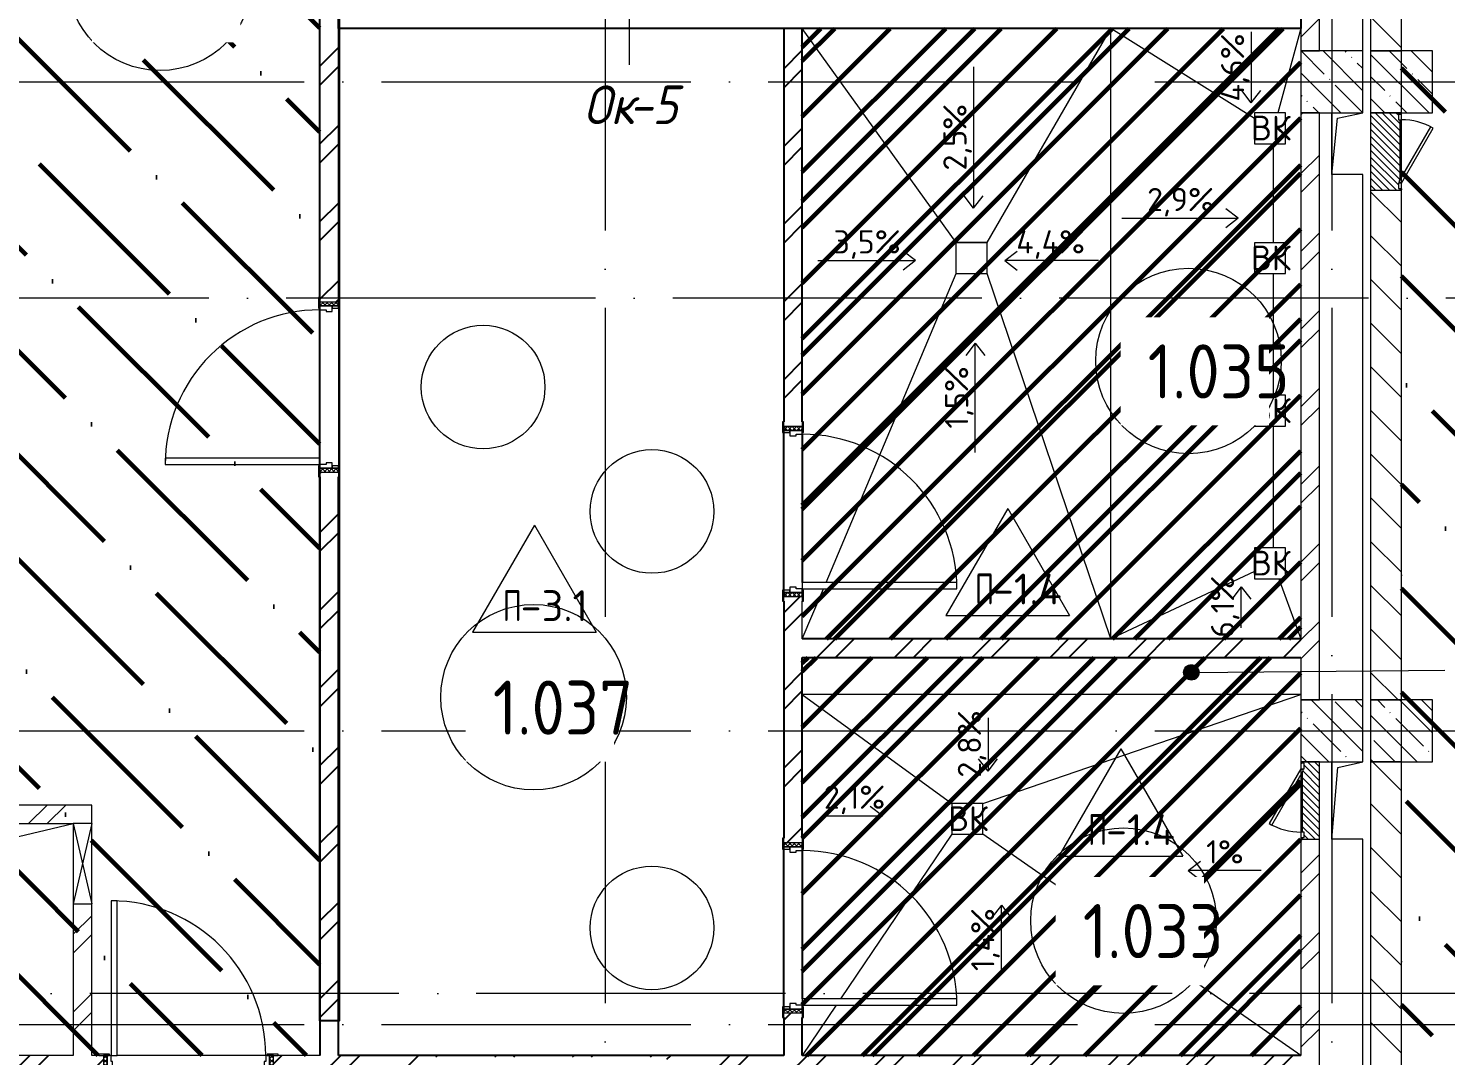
# Model space of a CAD drawing. Header units: millimetres. Extents: x -68946 to 288321, y -402657 to 324925.
# Drawn here: x 117458 to 126624, y 26223 to 32872 of the extents above; entities that cross this region are included whole.
import ezdxf

# ---------------------------------------------------------------- set-up
doc = ezdxf.new("R2010")
doc.units = ezdxf.units.MM
doc.linetypes.add('ADSK_Линия сетки', pattern=[2500, 2000, -250, 0, -250])
doc.linetypes.add('ADSK_Невидимые', pattern=[500, 300, -200])
for name, color, linetype, lineweight in [('3.4) ПТ-11       4 вып', 150, 'Continuous', 60), ('3.4) ПТ-2.15    4 вып', 200, 'Continuous', 60), ('4.4) Обесп. ЧНП-8 4 вып', 152, 'Continuous', 60), ('A-AREA-____-IDEN', 250, 'Continuous', 9), ('A-DETL-____-HDLN', 90, 'ADSK_Невидимые', 9), ('A-DETL-GENF-OTLN', 250, 'Continuous', 5), ('A-DOOR-____-IDEN', 31, 'Continuous', 9), ('A-DOOR-____-MCUT', 250, 'Continuous', 5), ('A-DOOR-____-OTLN', 250, 'Continuous', 5), ('A-DOOR-FRAM-MCUT', 31, 'Continuous', 5), ('A-DOOR-FRAM-OTLN', 31, 'Continuous', 5), ('A-FLOR-____-IDEN', 11, 'Continuous', 9), ('A-FLOR-____-OTLN', 192, 'Continuous', 9), ('A-GENM-____-MCUT', 250, 'Continuous', 25), ('A-GENM-____-OTLN', 250, 'Continuous', 9), ('A-GLAZ-____-IDEN', 152, 'Continuous', 9), ('A-GLAZ-____-OTLN', 250, 'Continuous', 5), ('A-WALL-____-MCUT', 250, 'Continuous', 13), ('A-WALL-____-PATT', 250, 'Continuous', 13), ('G-____-____-DIMS', 250, 'Continuous', 9), ('G-____-____-TEXT', 250, 'Continuous', 9), ('I-WALL-____-OTLN', 250, 'Continuous', 9), ('S-COLS-____-MCUT', 250, 'Continuous', 25), ('S-COLS-____-OTLN', 250, 'Continuous', 9), ('S-GRID-____-OTLN', 250, 'Continuous', 9)]:
    doc.layers.add(name, color=color, linetype=linetype, lineweight=lineweight)
doc.styles.add('ISOCPEUR_1', font='isocpeur.ttf', dxfattribs={"width": 0.9, "height": 250})
doc.styles.add('ISOCPEUR_2', font='isocpeur.ttf', dxfattribs={"height": 160})
doc.styles.add('ISOCPEUR_3', font='isocpeur.ttf', dxfattribs={"height": 250})
doc.styles.add('ISOCPEUR_4', font='isocpeur.ttf', dxfattribs={"height": 300})
doc.styles.add('ISOCPEUR_I', font='isocpeui.ttf', dxfattribs={"width": 0.9, "height": 12.5})
pattern_1 = [(45, (12287.9, -0.0006), (-251.4472, 251.4472), []), (45, (12287.9, 381), (-251.4472, 251.4472), [])]
pattern_2 = [(135, (1751.41, 124.685), (-14.14214, -14.14214), []), (225, (1751.41, 124.685), (14.14214, -14.14214), [])]
pattern_3 = [(45, (-371.384, 124.685), (-14.1421, 14.1421), []), (135, (-371.384, 124.685), (-14.1421, -14.1421), [])]
pattern_4 = [(135, (12287.91, -0.0006), (-142.5612, -142.5612), []), (135, (12430.48, -0.0006), (-142.5612, -142.5612), [252.016, -50.403, 3.353, -47.05])]
pattern_5 = [(45, (125, 0), (-22.6274, 22.6274), [])]

# ---------------------------------------------------------------- blocks, each defined once
blk = doc.blocks.new('Дверь_СКБ_1Ст_Внутренняя - Д-8п_1100x2100h_Кабинет директора_ Канцелярия_ Бухгалтерия_ Кабинеты заместителей директора_ Кабинет организатора внеклассной и внешкольной работы-41870816-АР1_Маркировочный план 1 этажа С2и3')
at = {"layer": 'A-DOOR-____-OTLN'}
h = blk.add_hatch(dxfattribs=at)
h.set_pattern_fill('FP_12', color=256, style=0, pattern_type=2)
h.set_pattern_definition(pattern_2)
h.paths.add_polyline_path([(537.5, 60), (537.5, -60), (562.5, -60), (562.5, 60)])
at = {"layer": 'A-DOOR-FRAM-OTLN'}
h = blk.add_hatch(dxfattribs=at)
h.set_pattern_fill('FP_13', color=256, style=0, pattern_type=2)
h.set_pattern_definition(pattern_3)
h.paths.add_polyline_path([(-537.5, -60), (-512.5, -60), (-512.5, 60), (-537.5, 60)])
at = {"layer": 'A-DOOR-____-MCUT'}
for p, q in [((-487.5, 1060), (-487.5, 60)), ((-447.5, 1060), (-487.5, 1060)), ((-447.5, 60), (-447.5, 1060)), ((-487.5, 60), (-447.5, 60))]:
    blk.add_line(p, q, dxfattribs=at)
at = {"layer": 'A-DOOR-____-OTLN'}
blk.add_arc((-487.5, 60), 1000, 360, 90, dxfattribs=at)
at = {"layer": 'A-DOOR-FRAM-MCUT'}
for p, q in [((-497.5, 68), (-567.5, 68)), ((-567.5, 68), (-567.5, 60)), ((-567.5, 60), (-497.5, 60)), ((-512.5, 60), (-537.5, 60)), ((-537.5, 60), (-537.5, -60)), ((-487.5, 60), (-512.5, 60)), ((-512.5, 60), (-512.5, -20)), ((-512.5, -60), (-512.5, 60)), ((-497.5, 60), (-512.5, 60)), ((-512.5, 60), (-512.5, 59)), ((-512.5, 59), (-497.5, 59)), ((-497.5, 60), (-497.5, 68)), ((-497.5, 59), (-497.5, 60)), ((-487.5, 20), (-487.5, 60)), ((-477.5, 20), (-487.5, 20)), ((-477.5, -20), (-477.5, 20)), ((512.5, 20), (502.5, 20)), ((502.5, 20), (502.5, -20)), ((512.5, 60), (512.5, 20)), ((537.5, 60), (512.5, 60)), ((592.5, 68), (522.5, 68)), ((522.5, 68), (522.5, 60)), ((537.5, 60), (522.5, 60)), ((522.5, 60), (522.5, 59)), ((522.5, 60), (592.5, 60)), ((522.5, 59), (537.5, 59)), ((537.5, -20), (537.5, 60)), ((562.5, 60), (537.5, 60)), ((537.5, 60), (537.5, -60)), ((537.5, 59), (537.5, 60)), ((562.5, -60), (562.5, 60)), ((592.5, 60), (592.5, 68)), ((-497.5, -60), (-567.5, -60)), ((-567.5, -60), (-567.5, -68)), ((-567.5, -68), (-497.5, -68)), ((-537.5, -60), (-512.5, -60)), ((-512.5, -20), (-477.5, -20)), ((-497.5, -20), (-512.5, -20)), ((-512.5, -20), (-512.5, -60)), ((-512.5, -60), (-497.5, -60)), ((-497.5, -60), (-497.5, -20)), ((-497.5, -68), (-497.5, -60)), ((502.5, -20), (537.5, -20)), ((537.5, -20), (522.5, -20)), ((522.5, -20), (522.5, -60)), ((522.5, -60), (537.5, -60)), ((592.5, -60), (522.5, -60)), ((522.5, -60), (522.5, -68)), ((522.5, -68), (592.5, -68)), ((537.5, -60), (537.5, -20)), ((537.5, -60), (562.5, -60)), ((592.5, -68), (592.5, -60))]:
    blk.add_line(p, q, dxfattribs=at)
blk = doc.blocks.new('Дверь_СКБ_1Ст_Внутренняя - Д-32л_1100x2100h_Душ-42648193-АР1_Маркировочный план 1 этажа С2и3')
at = {"layer": 'A-DOOR-____-OTLN'}
h = blk.add_hatch(dxfattribs=at)
h.set_pattern_fill('FP_12', color=256, style=0, pattern_type=2)
h.set_pattern_definition(pattern_2)
h.paths.add_polyline_path([(562.5, 60), (537.5, 60), (537.5, -60), (562.5, -60)])
at = {"layer": 'A-DOOR-FRAM-OTLN'}
h = blk.add_hatch(dxfattribs=at)
h.set_pattern_fill('FP_13', color=256, style=0, pattern_type=2)
h.set_pattern_definition(pattern_3)
h.paths.add_polyline_path([(-512.5, -60), (-512.5, 60), (-537.5, 60), (-537.5, -60)])
at = {"layer": 'A-DOOR-____-MCUT'}
for p, q in [((512.5, 1060), (472.5, 1060)), ((472.5, 1060), (472.5, 60)), ((512.5, 60), (512.5, 1060)), ((472.5, 60), (512.5, 60))]:
    blk.add_line(p, q, dxfattribs=at)
at = {"layer": 'A-DOOR-____-OTLN'}
blk.add_arc((512.5, 60), 1000, 90, 180, dxfattribs=at)
at = {"layer": 'A-DOOR-FRAM-MCUT'}
for p, q in [((-497.5, 68), (-567.5, 68)), ((-567.5, 68), (-567.5, 60)), ((-567.5, 60), (-497.5, 60)), ((-512.5, 60), (-537.5, 60)), ((-537.5, 60), (-537.5, -60)), ((-487.5, 60), (-512.5, 60)), ((-512.5, 60), (-512.5, -20)), ((-512.5, -60), (-512.5, 60)), ((-497.5, 60), (-512.5, 60)), ((-512.5, 60), (-512.5, 59)), ((-512.5, 59), (-497.5, 59)), ((-497.5, 60), (-497.5, 68)), ((-497.5, 59), (-497.5, 60)), ((-487.5, 20), (-487.5, 60)), ((-477.5, 20), (-487.5, 20)), ((-477.5, -20), (-477.5, 20)), ((512.5, 20), (502.5, 20)), ((502.5, 20), (502.5, -20)), ((512.5, 60), (512.5, 20)), ((537.5, 60), (512.5, 60)), ((592.5, 68), (522.5, 68)), ((522.5, 68), (522.5, 60)), ((537.5, 60), (522.5, 60)), ((522.5, 60), (522.5, 59)), ((522.5, 60), (592.5, 60)), ((522.5, 59), (537.5, 59)), ((537.5, -20), (537.5, 60)), ((562.5, 60), (537.5, 60)), ((537.5, 60), (537.5, -60)), ((537.5, 59), (537.5, 60)), ((562.5, -60), (562.5, 60)), ((592.5, 60), (592.5, 68)), ((-497.5, -60), (-567.5, -60)), ((-567.5, -60), (-567.5, -68)), ((-567.5, -68), (-497.5, -68)), ((-537.5, -60), (-512.5, -60)), ((-512.5, -20), (-477.5, -20)), ((-497.5, -20), (-512.5, -20)), ((-512.5, -20), (-512.5, -60)), ((-512.5, -60), (-497.5, -60)), ((-497.5, -60), (-497.5, -20)), ((-497.5, -68), (-497.5, -60)), ((502.5, -20), (537.5, -20)), ((537.5, -20), (522.5, -20)), ((522.5, -20), (522.5, -60)), ((522.5, -60), (537.5, -60)), ((592.5, -60), (522.5, -60)), ((522.5, -60), (522.5, -68)), ((522.5, -68), (592.5, -68)), ((537.5, -60), (537.5, -20)), ((537.5, -60), (562.5, -60)), ((592.5, -68), (592.5, -60))]:
    blk.add_line(p, q, dxfattribs=at)
blk = doc.blocks.new('Дверь_СКБ_1Ст_Внутренняя - Д-8п_1100x2100h_Кабинет директора_ Канцелярия_ Бухгалтерия_ Кабинеты заместителей директора_ Кабинет организатора внеклассной и внешкольной работы-V9-АР1_Маркировочный план 1 этажа С2и3')
at = {"layer": 'A-DOOR-____-OTLN'}
h = blk.add_hatch(dxfattribs=at)
h.set_pattern_fill('FP_12', color=256, style=0, pattern_type=2)
h.set_pattern_definition(pattern_2)
h.paths.add_polyline_path([(537.5, -60), (562.5, -60), (562.5, 60), (537.5, 60), (537.5, 57.3)])
at = {"layer": 'A-DOOR-FRAM-OTLN'}
h = blk.add_hatch(dxfattribs=at)
h.set_pattern_fill('FP_13', color=256, style=0, pattern_type=2)
h.set_pattern_definition(pattern_3)
h.paths.add_polyline_path([(-537.5, -60), (-512.5, -60), (-512.5, 60), (-537.5, 60)])
at = {"layer": 'A-DOOR-____-MCUT'}
for p, q in [((-487.5, 1060), (-487.5, 60)), ((-447.5, 1060), (-487.5, 1060)), ((-447.5, 60), (-447.5, 1060)), ((-487.5, 60), (-447.5, 60))]:
    blk.add_line(p, q, dxfattribs=at)
at = {"layer": 'A-DOOR-____-OTLN'}
blk.add_arc((-487.5, 60), 1000, 360, 90, dxfattribs=at)
at = {"layer": 'A-DOOR-FRAM-MCUT'}
for p, q in [((-497.5, 68), (-567.5, 68)), ((-567.5, 68), (-567.5, 60)), ((-567.5, 60), (-497.5, 60)), ((-512.5, 60), (-537.5, 60)), ((-537.5, 60), (-537.5, -60)), ((-487.5, 60), (-512.5, 60)), ((-512.5, 60), (-512.5, -20)), ((-512.5, -60), (-512.5, 60)), ((-497.5, 60), (-512.5, 60)), ((-512.5, 60), (-512.5, 59)), ((-512.5, 59), (-497.5, 59)), ((-497.5, 60), (-497.5, 68)), ((-497.5, 59), (-497.5, 60)), ((-487.5, 20), (-487.5, 60)), ((-477.5, 20), (-487.5, 20)), ((-477.5, -20), (-477.5, 20)), ((512.5, 20), (502.5, 20)), ((502.5, 20), (502.5, -20)), ((512.5, 60), (512.5, 20)), ((537.5, 60), (512.5, 60)), ((592.5, 68), (522.5, 68)), ((522.5, 68), (522.5, 60)), ((537.5, 60), (522.5, 60)), ((522.5, 60), (522.5, 59)), ((522.5, 60), (592.5, 60)), ((522.5, 59), (537.5, 59)), ((537.5, -20), (537.5, 60)), ((562.5, 60), (537.5, 60)), ((537.5, 60), (537.5, -60)), ((537.5, 59), (537.5, 60)), ((562.5, -60), (562.5, 60)), ((592.5, 60), (592.5, 68)), ((-497.5, -60), (-567.5, -60)), ((-567.5, -60), (-567.5, -68)), ((-567.5, -68), (-497.5, -68)), ((-537.5, -60), (-512.5, -60)), ((-512.5, -20), (-477.5, -20)), ((-497.5, -20), (-512.5, -20)), ((-512.5, -20), (-512.5, -60)), ((-512.5, -60), (-497.5, -60)), ((-497.5, -60), (-497.5, -20)), ((-497.5, -68), (-497.5, -60)), ((502.5, -20), (537.5, -20)), ((537.5, -20), (522.5, -20)), ((522.5, -20), (522.5, -60)), ((522.5, -60), (537.5, -60)), ((592.5, -60), (522.5, -60)), ((522.5, -60), (522.5, -68)), ((522.5, -68), (592.5, -68)), ((537.5, -60), (537.5, -20)), ((537.5, -60), (562.5, -60)), ((592.5, -68), (592.5, -60))]:
    blk.add_line(p, q, dxfattribs=at)
blk = doc.blocks.new('_Wn_-As_OpeningMEP_floor__Rectangular - _Wn_-As_OpeningMEP_floor__Rectangular-34705120-АР1_Маркировочный план 1 этажа С2и3')
at = {"layer": 'A-DETL-GENF-OTLN', "lineweight": 5}
for p, q in [((-168.9, 693.9), (275, 800)), ((-275, -700), (-168.9, 693.9))]:
    blk.add_line(p, q, dxfattribs=at)
blk = doc.blocks.new('_Wn_-As_OpeningMEP_floor__Rectangular - _Wn_-As_OpeningMEP_floor__Rectangular-34705337-АР1_Маркировочный план 1 этажа С2и3')
at = {"layer": 'A-DETL-GENF-OTLN', "lineweight": 5}
for p, q in [((-100, -150), (-64.6, 214.6)), ((-64.6, 214.6), (100, 250))]:
    blk.add_line(p, q, dxfattribs=at)
blk = doc.blocks.new('_Wn_-As_OpeningMEP_floor__Rectangular - _Wn_-As_OpeningMEP_floor__Rectangular-34705469-АР1_Маркировочный план 1 этажа С2и3')
at = {"layer": 'A-DETL-GENF-OTLN', "lineweight": 5}
for p, q in [((-62.2, 262.2), (100, 300)), ((-100, -200), (-62.2, 262.2))]:
    blk.add_line(p, q, dxfattribs=at)
blk = doc.blocks.new('_Wn_-As_OpeningMEP_wall__Rectangular - _Wn_-As_OpeningMEP_wall__Rectangular-40873427-АР1_Маркировочный план 1 этажа С2и3')
at = {"layer": 'A-DETL-GENF-OTLN', "lineweight": 5}
for p, q in [((260, -60), (-260, 60)), ((260, 60), (-260, -60)), ((-260, 60), (-260, -60)), ((260, 60), (-260, 60)), ((-260, 60), (-260, -60)), ((260, -60), (260, 60)), ((260, -60), (260, 60)), ((-260, -60), (260, -60))]:
    blk.add_line(p, q, dxfattribs=at)
blk = doc.blocks.new('АР_Люк - ЛРС_ВК_500х400_наружный_NCS S 1000-N-V132-АР1_Маркировочный план 1 этажа С2и3')
at = {"layer": 'A-DOOR-____-OTLN'}
h = blk.add_hatch(dxfattribs=at)
h.set_pattern_fill('FP_148', color=256, style=0, pattern_type=2)
h.set_pattern_definition(pattern_5)
h.paths.add_polyline_path([(375, -100), (375, 100), (365, 100), (365, 80), (330, 80), (330, 100), (320, 82.7), (290, 100), (-80, 100), (-80, 80), (-115, 80), (-115, 100), (-125, 100), (-125, -100), (-40, -100)])
at = {"layer": 'A-DETL-GENF-OTLN', "lineweight": 5}
for p, q in [((375, 100), (-125, 100)), ((-125, 100), (-125, -100)), ((375, -100), (375, 100)), ((-125, -100), (375, -100))]:
    blk.add_line(p, q, dxfattribs=at)
at = {"layer": 'A-DOOR-____-MCUT', "lineweight": 5}
for p, q in [((-25.1, 305), (-35.1, 287.7)), ((-35.1, 287.7), (320, 82.7)), ((330, 100), (-25.1, 305)), ((-80, 100), (-115, 100)), ((-115, 100), (-115, 80)), ((-80, 80), (-80, 100)), ((320, 82.7), (330, 100)), ((365, 100), (330, 100)), ((330, 100), (330, 80)), ((365, 80), (365, 100)), ((-115, 80), (-80, 80)), ((330, 80), (365, 80))]:
    blk.add_line(p, q, dxfattribs=at)
blk.add_arc((330, 100), 410, 150, 180, dxfattribs=at)
at = {"layer": 'A-DOOR-____-OTLN'}
blk.add_line((330, 100), (-25.1, 305), dxfattribs=at)
blk = doc.blocks.new('ASML_АР_Отделка Люка - ВО Отделка люков_Грунтовка 0_Шпатлевка 0_Окраска 0_0-42722003-АР1_Маркировочный план 1 этажа С2и3')
at = {"layer": 'A-GENM-____-MCUT', "lineweight": 5}
for p, q in [((-240, 3), (-250, 3)), ((-250, 3), (-250, 0)), ((177.1, 3), (-205, 3)), ((205, 3), (201, 3)), ((250, 3), (240, 3)), ((250, 0), (250, 3)), ((-250, 0), (-240, 0)), ((-205, 0), (182.3, 0)), ((199.2, 0), (205, 0)), ((240, 0), (250, 0))]:
    blk.add_line(p, q, dxfattribs=at)
blk = doc.blocks.new('АР_Люк - ЛРС_ВК_500х400_наружный_NCS S 1000-N-V133-АР1_Маркировочный план 1 этажа С2и3')
at = {"layer": 'A-DOOR-____-OTLN'}
h = blk.add_hatch(dxfattribs=at)
h.set_pattern_fill('FP_148', color=256, style=0, pattern_type=2)
h.set_pattern_definition(pattern_5)
h.paths.add_polyline_path([(-125, 50), (-124, -60), (375, -60), (375, 60), (365, 60), (365, 40), (330, 40), (330, 60), (320, 42.7), (290, 60), (-80, 60), (-80, 40), (-115, 40), (-115, 60), (-125, 60), (-125, 53)])
at = {"layer": 'A-DETL-GENF-OTLN', "lineweight": 5}
for p, q in [((375, 60), (-125, 60)), ((-125, 60), (-125, -60)), ((375, -60), (375, 60)), ((-125, -60), (375, -60))]:
    blk.add_line(p, q, dxfattribs=at)
at = {"layer": 'A-DOOR-____-MCUT', "lineweight": 5}
for p, q in [((-25.1, 265), (-35.1, 247.7)), ((-35.1, 247.7), (320, 42.7)), ((330, 60), (-25.1, 265)), ((-80, 60), (-115, 60)), ((-115, 60), (-115, 40)), ((-115, 40), (-80, 40)), ((-80, 40), (-80, 60)), ((320, 42.7), (330, 60)), ((365, 60), (330, 60)), ((330, 60), (330, 40)), ((330, 40), (365, 40)), ((365, 40), (365, 60))]:
    blk.add_line(p, q, dxfattribs=at)
blk.add_arc((330, 60), 410, 150, 180, dxfattribs=at)
at = {"layer": 'A-DOOR-____-OTLN'}
blk.add_line((330, 60), (-25.1, 265), dxfattribs=at)
blk = doc.blocks.new('AAR_СКБ_Марка_Помещения_мал - Номер-28977439-АР1_Маркировочный план 1 этажа С2и3')
at = {"layer": 'A-AREA-____-IDEN'}
blk.add_circle((-0.028, 0), 3, dxfattribs=at)
blk = doc.blocks.new('AAR_СКБ_Марка_Перекрытия - Марка пола-17325028-АР1_Маркировочный план 1 этажа С2и3')
at = {"layer": 'A-FLOR-____-IDEN'}
for p, q in [((0, 6.932), (-4.002, 0)), ((0, 6.932), (4.002, 0)), ((-4.002, 0), (4.002, 0))]:
    blk.add_line(p, q, dxfattribs=at)
blk = doc.blocks.new('ADSK_Марка_Дверь - Типоразмер_ADSK_Марка-30565456-АР1_Маркировочный план 1 этажа С2и3')
at = {"layer": 'A-DOOR-____-IDEN'}
blk.add_circle((0, 0), 4, dxfattribs=at)

msp = doc.modelspace()

# ---------------------------------------------------------------- hatches: boundary and pattern name
h = msp.add_hatch()
h.set_pattern_fill('FP_4', color=256, style=0, pattern_type=2)
h.set_pattern_definition([(45, (12287.9, -7e-12), (-251.4472, 251.4472), []), (45, (12287.9, 381), (-251.4472, 251.4472), [])])
h.paths.add_polyline_path([(119342.9138, 26225.0006), (119462.9138, 26225.0006), (119462.9138, 30000), (119342.9138, 30000), (119342.9138, 26245.0006)])
h.paths.add_polyline_path([(119342.9138, 31100), (119462.9138, 31100), (119462.9138, 35774.9409), (119342.9138, 35774.9409), (119342.9138, 31106.3392)])
h = msp.add_hatch()
h.set_pattern_fill('FP_4', color=256, style=0, pattern_type=2)
h.set_pattern_definition(pattern_1)
h.paths.add_polyline_path([(119342.9138, 26225), (119462.9138, 26225), (119462.9138, 29999.9994), (119342.9138, 29999.9994), (119342.9138, 26499.328)])
h.paths.add_polyline_path([(119462.9138, 31099.9994), (119462.9138, 35774.9403), (119342.9138, 35774.9403), (119342.9138, 31099.9994)])
h = msp.add_hatch()
h.set_pattern_fill('FP_4', color=256, style=0, pattern_type=2)
h.set_pattern_definition(pattern_1)
h.paths.add_polyline_path([(122462.9138, 19225), (122462.9138, 19614.9994), (122342.9138, 19614.8316), (122342.9138, 19225)])
h.paths.add_polyline_path([(122462.9138, 20714.9994), (122462.9138, 24729.9994), (122342.9138, 24729.9994), (122342.9138, 20714.9994), (122435.6441, 20714.9994)])
h.paths.add_polyline_path([(122342.9138, 25829.9994), (122462.9138, 25829.9994), (122462.9138, 26105), (122342.9138, 26105), (122342.9138, 25859.9994)])
h.paths.add_polyline_path([(122342.9138, 26225), (122462.9138, 26225), (122462.9138, 26499.9994), (122342.9138, 26499.9994), (122342.9138, 26229.4651)])
h.paths.add_polyline_path([(122462.9138, 27599.9994), (122462.9138, 29194.9994), (122342.9138, 29194.9994), (122342.9138, 27599.9994)])
h.paths.add_polyline_path([(122342.9138, 30294.9994), (122462.9138, 30294.9994), (122462.9138, 32869.9994), (122342.9138, 32869.9994), (122342.9138, 30324.9994)])
h = msp.add_hatch()
h.set_pattern_fill('FP_4', color=256, style=0, pattern_type=2)
h.set_pattern_definition(pattern_1)
h.paths.add_polyline_path([(124909.4079, 28799.9994), (125687.9144, 28799.9994), (125687.9144, 28919.9994), (122462.9138, 28919.9994), (122462.9138, 28799.9994), (124499.0987, 28799.9994)])
h = msp.add_hatch()
h.set_pattern_fill('FP_4', color=256, style=0, pattern_type=2)
h.set_pattern_definition(pattern_1)
h.paths.add_polyline_path([(123662.9138, 26105), (125687.9144, 26105), (125687.9144, 26225), (119042.9138, 26225), (119042.9138, 26105), (123629.6001, 26105)])
h.paths.add_polyline_path([(117391.1526, 26105), (117942.9138, 26105), (117942.9138, 26225), (117187.8919, 26225), (117187.8919, 26105), (117203.3127, 26105)])
h.paths.add_polyline_path([(121517.9138, 26145), (120037.9138, 26145), (120037.9138, 26215), (121587.9138, 26215), (121587.9138, 26145)])
at = {"layer": '3.4) ПТ-11       4 вып'}
h = msp.add_hatch(dxfattribs=at)
h.set_pattern_fill('ANSI31', color=256, scale=222)
h.paths.add_polyline_path([(122462.9138, 32869.9994), (125687.9144, 32869.9994), (125687.9144, 28919.9994), (122462.9138, 28919.9994)])
h = msp.add_hatch(dxfattribs=at)
h.set_pattern_fill('ANSI31', color=256, scale=222)
h.paths.add_polyline_path([(125687.9144, 28799.9994), (122462.9138, 28799.9994), (122462.9138, 26225), (125687.9144, 26225)])
at = {"layer": '3.4) ПТ-2.15    4 вып'}
h = msp.add_hatch(dxfattribs=at)
h.set_pattern_fill('ANSI36', color=256, scale=150, angle=90)
h.paths.add_polyline_path([(130987.8919, 45325), (148787.9138, 45325), (148787.9138, 49050.0006), (127612.9138, 49050.0006), (127612.9138, 45525), (124352.9138, 45525), (124352.9138, 43325.1926), (127612.9138, 43325.1926), (127612.9138, 39775.023), (121357.9147, 39775.023), (121357.9147, 36800.9403), (122877.9144, 36800.9403), (122877.9144, 35974.9403), (126337.9144, 35974.9403), (126337.9144, 24349.9994), (130987.8919, 24349.9994), (130987.8919, 34875), (130607.9138, 34875), (130607.9138, 36475), (130987.8919, 36475), (130987.8919, 39775.023)])
h = msp.add_hatch(dxfattribs=at)
h.set_pattern_fill('ANSI36', color=256, scale=150, angle=90)
h.paths.add_polyline_path([(119342.9138, 35574.9994), (117187.9144, 35574.9994), (117187.9144, 26225), (119342.9138, 26225)])
at = {"layer": '4.4) Обесп. ЧНП-8 4 вып'}
h = msp.add_hatch(dxfattribs=at)
h.set_pattern_fill('ANSI31', color=256, scale=80)
h.paths.add_polyline_path([(122462.9138, 32869.9994), (125687.9144, 32869.9994), (125687.9144, 28919.9994), (122462.9138, 28919.9994)])
h = msp.add_hatch(dxfattribs=at)
h.set_pattern_fill('ANSI31', color=256, scale=80)
h.paths.add_polyline_path([(125687.9144, 28799.9994), (122462.9138, 28799.9994), (122462.9138, 26225), (125687.9144, 26225)])
at = {"layer": 'A-WALL-____-PATT', "lineweight": 15, "true_color": 0x000000}
h = msp.add_hatch(dxfattribs=at)
h.set_pattern_fill('FP_4', color=18, style=0, pattern_type=2)
h.set_pattern_definition(pattern_1)
h.paths.add_polyline_path([(125807.9144, 19424.9994), (125807.9144, 22424.9994), (125687.9144, 22424.9994), (125687.9144, 19424.9994)])
h.paths.add_polyline_path([(125687.9144, 22824.9994), (125807.9143, 22825), (125807.9144, 23664.9994), (125687.9144, 23664.9994), (125687.9144, 22953.0468)])
h.paths.add_polyline_path([(125687.9144, 24164.9994), (125807.9144, 24164.9994), (125807.9144, 27624.9994), (125687.9144, 27624.9994), (125687.9144, 24779.9994)])
h.paths.add_polyline_path([(125687.9144, 28524.9994), (125807.9144, 28524.9994), (125807.9144, 32324.9994), (125687.9144, 32324.9678), (125687.9144, 28559.9994)])
h.paths.add_polyline_path([(125756.261, 32724.9994), (125807.9144, 32724.9994), (125807.9144, 34855), (125687.9144, 34855), (125687.9144, 32724.9994), (125725.2662, 32724.9994)])
h.paths.add_polyline_path([(125697.9144, 35355), (125807.9144, 35355), (125807.9141, 35574.9994), (125687.9144, 35574.9994), (125687.9144, 35355), (125694.9144, 35355)])
h = msp.add_hatch(dxfattribs=at)
h.set_pattern_fill('FP_2', color=18, style=0, pattern_type=2)
h.set_pattern_definition([(135, (12287.91, -0.0006), (-141.42136, -141.42136), [])])
h.paths.add_polyline_path([(126330.9144, 19924.9994), (126337.9144, 19924.9994), (126337.9144, 22424.9994), (126137.9144, 22424.9994), (126137.9144, 19924.9994), (126327.9144, 19924.9994)])
h.paths.add_polyline_path([(126276.3634, 22824.9994), (126337.9144, 22824.9994), (126337.9144, 28124.9993), (126137.9144, 28124.9994), (126137.9144, 22824.9994)])
h.paths.add_polyline_path([(126337.9144, 28524.9994), (126337.9144, 31824.9403), (126137.9144, 31824.9403), (126137.9144, 28524.9994), (126312.4387, 28524.9994)])
h.paths.add_polyline_path([(126137.9144, 32724.9994), (126337.9144, 32724.9994), (126337.9144, 35574.9994), (126137.9144, 35574.9994), (126137.9144, 33216.6433)])
h = msp.add_hatch(dxfattribs=at)
h.set_pattern_fill('FP_4', color=18, style=0, pattern_type=2)
h.set_pattern_definition(pattern_1)
h.paths.add_polyline_path([(117747.8925, 27725), (117867.8925, 27725), (117867.8925, 27845), (117187.9144, 27845), (117187.9144, 27725), (117197.8925, 27725)])
h = msp.add_hatch(dxfattribs=at)
h.set_pattern_fill('FP_4', color=18, style=0, pattern_type=2)
h.set_pattern_definition(pattern_1)
h.paths.add_polyline_path([(117867.8925, 26225), (117867.8925, 27205), (117747.8925, 27205), (117747.8925, 26225)])
at = {"layer": 'G-____-____-TEXT', "true_color": 0x000000}
h = msp.add_hatch(color=18, dxfattribs=at)
edge = h.paths.add_edge_path()
edge.add_arc((124979.1334, 28703.4397), 50, 0, 360)
at = {"layer": 'S-COLS-____-OTLN', "lineweight": 5, "true_color": 0x000000}
h = msp.add_hatch(dxfattribs=at)
h.set_pattern_fill('FP_1', color=18, style=0, pattern_type=2)
h.set_pattern_definition(pattern_4)
h.paths.add_polyline_path([(125807.9144, 32324.9994), (126087.8913, 32324.9994), (126087.8919, 32724.9994), (125687.8919, 32724.9994), (125687.9144, 32324.9994)])
h = msp.add_hatch(dxfattribs=at)
h.set_pattern_fill('FP_1', color=18, style=0, pattern_type=2)
h.set_pattern_definition(pattern_4)
h.paths.add_polyline_path([(126369.8919, 32324.9994), (126537.8919, 32324.9994), (126537.8611, 32724.9994), (126137.8919, 32724.9994), (126137.9144, 32324.9994), (126337.9144, 32324.9994)])
h = msp.add_hatch(dxfattribs=at)
h.set_pattern_fill('FP_1', color=18, style=0, pattern_type=2)
h.set_pattern_definition(pattern_4)
h.paths.add_polyline_path([(125739.4814, 28124.9994), (126087.8919, 28124.9994), (126087.8919, 28524.9994), (125687.8919, 28524.9994), (125687.9144, 28124.9994), (125697.9144, 28124.9994)])
h = msp.add_hatch(dxfattribs=at)
h.set_pattern_fill('FP_1', color=18, style=0, pattern_type=2)
h.set_pattern_definition(pattern_4)
h.paths.add_polyline_path([(126314.7621, 28124.9994), (126537.8919, 28125.001), (126537.8919, 28524.9994), (126137.8919, 28524.9994), (126137.9144, 28124.9994), (126276.3634, 28124.9994)])

# ---------------------------------------------------------------- linework, layer by layer
for p, q in [((122342.9138, 32869.9994), (122342.9138, 30324.9994)), ((122462.9138, 30324.9994), (122462.9138, 32869.9994)), ((122342.9138, 29234.9994), (122342.9138, 30254.9994)), ((122462.9138, 30244.9994), (122462.9138, 29284.9994)), ((119342.9138, 29969.9994), (119342.9138, 26225)), ((119462.9138, 26225), (119462.9138, 29969.9994)), ((122342.9138, 29164.9994), (122342.9138, 27629.9994)), ((125687.9144, 28919.9994), (122462.9138, 28919.9994)), ((122462.9138, 28799.9994), (125687.9144, 28799.9994)), ((122462.9138, 27629.9994), (122462.9138, 28799.9994)), ((122342.9138, 26539.9994), (122342.9138, 27559.9994)), ((122462.9138, 27549.9994), (122462.9138, 26589.9994)), ((122342.9138, 26469.9994), (122342.9138, 26225)), ((122462.9138, 26225), (122462.9138, 26469.9994)), ((122342.9138, 26225), (119462.9138, 26225)), ((125687.9144, 26225), (122462.9138, 26225))]:
    msp.add_line(p, q)
for points in [[(119342.9138, 35774.9409), (119467.2118, 35774.9409), (119467.2118, 26449.2651), (119342.9138, 26449.2651)], [(125687.9144, 32869.9994), (119462.9138, 32869.9994), (119462.9138, 32989.9994), (125687.9144, 32989.9994)]]:
    msp.add_lwpolyline(points, close=True)
at = {"layer": 'A-DETL-____-HDLN', "color": 18, "true_color": 0x000000}
msp.add_line((123457.8546, 31485.2517), (123657.8546, 31485.2517), dxfattribs=at)
at = {"layer": 'A-FLOR-____-OTLN', "color": 18, "lineweight": 5, "true_color": 0x000000}
for p, q in [((126087.8919, 32724.9994), (126087.8919, 35574.9994)), ((125387.9144, 32324.9678), (125387.9144, 32124.9678)), ((125587.9144, 32324.9678), (125387.9144, 32324.9678)), ((125587.9144, 32124.9678), (125587.9144, 32324.9678)), ((125887.9141, 31924.9836), (125887.9141, 32324.9836)), ((125387.9144, 32124.9678), (125587.9144, 32124.9678)), ((126087.8919, 31924.9836), (125887.9141, 31924.9836)), ((126087.8919, 28524.9994), (126087.8919, 31924.9836)), ((123457.8546, 31285.2517), (123457.8546, 31485.2517)), ((123657.8546, 31485.2517), (123457.8546, 31485.2517)), ((123657.8546, 31285.2517), (123657.8546, 31485.2517)), ((125387.9144, 31484.4397), (125387.9144, 31284.4397)), ((125587.9144, 31484.4397), (125387.9144, 31484.4397)), ((125587.9144, 31284.4397), (125587.9144, 31484.4397)), ((123457.8546, 31285.2517), (123657.8546, 31285.2517)), ((125387.9144, 31284.4397), (125587.9144, 31284.4397)), ((125387.9144, 30496.9397), (125387.9144, 30296.9397)), ((125587.9144, 30496.9397), (125387.9144, 30496.9397)), ((125587.9144, 30296.9397), (125587.9144, 30496.9397)), ((125387.9144, 30296.9397), (125587.9144, 30296.9397)), ((125387.9144, 29509.4397), (125387.9144, 29309.4397)), ((125587.9144, 29509.4397), (125387.9144, 29509.4397)), ((125587.9144, 29309.4397), (125587.9144, 29509.4397)), ((125387.9144, 29309.4397), (125587.9144, 29309.4397)), ((125687.9144, 28559.9994), (122462.9138, 28559.9994)), ((125887.8919, 27624.9998), (125887.8919, 28124.9994)), ((123629.6001, 27855.7122), (123429.6001, 27855.7122)), ((123429.6001, 27855.7122), (123429.6001, 27655.7122)), ((123629.6001, 27655.7122), (123629.6001, 27855.7122)), ((123429.6001, 27655.7122), (123629.6001, 27655.7122)), ((126087.8919, 27624.9998), (125887.8919, 27624.9998)), ((126087.9646, 23965.2976), (126087.8919, 27624.9998)), ((118992.9138, 26225), (118032.9138, 26225))]:
    msp.add_line(p, q, dxfattribs=at)
at = {"layer": 'A-FLOR-____-OTLN', "color": 18, "true_color": 0x000000}
for p, q in [((123457.8546, 31485.2517), (122462.9138, 32869.9994)), ((123657.8546, 31485.2517), (124458.4794, 32869.9994)), ((124458.4794, 28919.9994), (124458.4794, 32869.9994)), ((125387.9144, 32288.4315), (124458.4794, 32869.9994)), ((125687.9144, 32869.9994), (125538.584, 32324.9678)), ((125507.9883, 32124.9678), (125507.9883, 31484.4397)), ((122616.4507, 29284.9994), (123457.8546, 31285.2517)), ((124458.4794, 28919.9994), (123657.8546, 31285.2517)), ((125507.9883, 31284.4397), (125507.9883, 30496.9397)), ((125507.9883, 30296.9397), (125507.9883, 29509.4397)), ((125387.9144, 29356.8605), (124458.4794, 28919.9994)), ((122462.9138, 28919.9994), (122599.6247, 29244.9994)), ((125545.8698, 29309.4397), (125687.9144, 28919.9994)), ((122462.9138, 28559.9994), (123429.6001, 27855.7122)), ((123629.6001, 27855.7122), (125687.9144, 28559.9994)), ((123429.6001, 27655.7122), (122709.5322, 26589.9994)), ((125687.9144, 26225), (123629.6001, 27655.7122)), ((122682.5055, 26549.9994), (122462.9138, 26225))]:
    msp.add_line(p, q, dxfattribs=at)
at = {"layer": 'A-GLAZ-____-IDEN', "color": 18, "lineweight": 15, "true_color": 0x000000}
msp.add_line((121342.9138, 32929.9994), (121342.9138, 32635.3574), dxfattribs=at)
at = {"layer": 'A-WALL-____-MCUT', "color": 18, "lineweight": 15, "true_color": 0x000000}
for p, q in [((125807.9144, 32724.9994), (125807.9144, 35575)), ((126137.9144, 35574.9994), (126137.9144, 32724.9994)), ((126337.9144, 32724.9994), (126337.9144, 35574.9994)), ((119342.9138, 34904.9403), (119342.9138, 31129.9994)), ((119462.9138, 31129.9994), (119462.9138, 32869.9994)), ((125687.9144, 32869.9994), (125687.9144, 32724.9994)), ((125687.9144, 32724.9994), (125807.9144, 32724.9994)), ((126137.9144, 32724.9994), (126337.9144, 32724.9994)), ((125687.9144, 32324.9994), (125687.9144, 28919.9994)), ((125807.9144, 32324.9994), (125687.9144, 32324.9994)), ((125807.9144, 28524.9994), (125807.9144, 32324.9994)), ((126337.9144, 32324.9994), (126137.9144, 32324.9994)), ((126137.9144, 32324.9403), (126137.9144, 28524.9994)), ((126337.9144, 32314.9403), (126337.9144, 32324.9403)), ((126337.9144, 31909.9403), (126337.9144, 32279.9403)), ((126337.9144, 28524.9994), (126337.9144, 31834.9403)), ((122462.9138, 28919.9994), (122462.9138, 29164.9994)), ((125687.9144, 28799.9994), (125687.9144, 28524.9994)), ((125687.9144, 28524.9994), (125807.9144, 28524.9994)), ((126137.9144, 28524.9994), (126337.9144, 28524.9994)), ((125687.9144, 28124.9994), (125687.9144, 28114.9994)), ((125694.9144, 28124.9994), (125687.9144, 28124.9994)), ((125807.9144, 28124.9994), (125697.9144, 28124.9994)), ((125807.9144, 22824.9994), (125807.9144, 28124.9994)), ((126137.9144, 28124.9994), (126137.9144, 22824.9994)), ((126337.9144, 28124.9994), (126137.9144, 28124.9994)), ((126337.9144, 24349.9994), (126337.9144, 28124.9994)), ((125687.9144, 28039.9994), (125687.9144, 27669.9994)), ((117867.8925, 27845), (117187.9144, 27845)), ((117867.8925, 27725), (117867.8925, 27845)), ((117187.9144, 27725), (117747.8925, 27725)), ((125687.9144, 27634.9994), (125687.9144, 26225)), ((117747.8925, 27205), (117747.8925, 26225)), ((117867.8925, 26225), (117867.8925, 27205)), ((117747.8925, 26225), (116987.8919, 26225)), ((117912.9138, 26225), (117867.8925, 26225)), ((119342.9138, 26225), (119072.9138, 26225))]:
    msp.add_line(p, q, dxfattribs=at)
at = {"layer": 'G-____-____-DIMS', "color": 18, "true_color": 0x000000}
for p, q in [((125366.7583, 32848.1309), (125366.7583, 32389.9404)), ((123571.0797, 32622.7379), (123571.0797, 31707.3447)), ((125366.7583, 32389.9404), (125305.3721, 32469.9404)), ((125366.7583, 32389.9404), (125428.1445, 32469.9404)), ((123571.0797, 31707.3447), (123509.6935, 31787.3447)), ((123571.0797, 31707.3447), (123632.4658, 31787.3447)), ((124530.4236, 31642.6775), (125282.8788, 31642.6775)), ((125282.8788, 31642.6775), (125202.8788, 31704.0636)), ((125282.8788, 31642.6775), (125202.8788, 31581.2913)), ((122562.5426, 31368.881), (123194.9226, 31368.881)), ((123194.9226, 31368.881), (123114.9226, 31430.2672)), ((123194.9226, 31368.881), (123114.9226, 31307.4949)), ((123772.7871, 31368.881), (123852.7871, 31430.2672)), ((123772.7871, 31368.881), (123852.7871, 31307.4949)), ((124377.9093, 31368.881), (123772.7871, 31368.881)), ((123581.9828, 30834.629), (123520.5966, 30754.629)), ((123581.9828, 30834.629), (123643.3689, 30754.629)), ((123581.9828, 30125.9273), (123581.9828, 30834.629)), ((125301.9641, 29258.117), (125240.5779, 29178.117)), ((125301.9641, 29258.117), (125363.3503, 29178.117)), ((125301.9641, 28992.8652), (125301.9641, 29258.117)), ((123664.7005, 28409.4007), (123664.7005, 28063.3457)), ((123664.7005, 28063.3457), (123603.3143, 28143.3457)), ((123664.7005, 28063.3457), (123726.0866, 28143.3457)), ((122620.9709, 27774.6306), (122982.0676, 27774.6306)), ((122982.0676, 27774.6306), (122902.0676, 27836.0168)), ((122982.0676, 27774.6306), (122902.0676, 27713.2445)), ((124959.2128, 27421.0245), (125039.2128, 27482.4107)), ((124959.2128, 27421.0245), (125039.2128, 27359.6383)), ((125431.2392, 27421.0245), (124959.2128, 27421.0245)), ((123750.9618, 27197.525), (123689.5757, 27117.525)), ((123750.9618, 27197.525), (123812.348, 27117.525)), ((123750.9618, 26756.52), (123750.9618, 27197.525))]:
    msp.add_line(p, q, dxfattribs=at)
at = {"layer": 'G-____-____-TEXT', "color": 18, "true_color": 0x000000}
msp.add_line((124979.1334, 28703.4397), (126617.9237, 28717.8591), dxfattribs=at)
msp.add_circle((124979.1334, 28703.4397), 50, dxfattribs=at)
at = {"layer": 'I-WALL-____-OTLN', "color": 18, "lineweight": 15, "true_color": 0x000000}
for p, q in [((119342.9138, 30089.9994), (119342.9138, 31049.9994)), ((119462.9138, 31059.9994), (119462.9138, 30039.9994))]:
    msp.add_line(p, q, dxfattribs=at)
at = {"layer": 'S-COLS-____-MCUT', "color": 18, "lineweight": 5, "true_color": 0x000000}
for p, q in [((125687.8919, 32724.9994), (125687.8919, 32324.9994)), ((126087.8919, 32724.9994), (125807.9144, 32724.9994)), ((126087.8919, 32324.9994), (126087.8919, 32724.9994)), ((126137.8919, 32724.9994), (126137.8919, 32324.9994)), ((126537.8919, 32724.9994), (126337.9144, 32724.9994)), ((126537.8919, 32324.9994), (126537.8919, 32724.9994)), ((125807.9144, 32324.9994), (126087.8919, 32324.9994)), ((126337.9144, 32324.9994), (126537.8919, 32324.9994)), ((125687.8919, 28524.9994), (125687.8919, 28124.9994)), ((126087.8919, 28524.9994), (125807.9144, 28524.9994)), ((126087.8919, 28124.9994), (126087.8919, 28524.9994)), ((126137.8919, 28524.9994), (126137.8919, 28124.9994)), ((126537.8919, 28524.9994), (126337.9144, 28524.9994)), ((126537.8919, 28124.9994), (126537.8919, 28524.9994)), ((125807.9144, 28124.9994), (126087.8919, 28124.9994)), ((126337.9144, 28124.9994), (126537.8919, 28124.9994))]:
    msp.add_line(p, q, dxfattribs=at)
at = {"layer": 'S-COLS-____-OTLN', "color": 18, "lineweight": 5, "true_color": 0x000000}
for p, q in [((125807.9144, 32724.9994), (125687.8919, 32724.9994)), ((126337.9144, 32724.9994), (126137.8919, 32724.9994)), ((125687.8919, 32324.9994), (125807.9144, 32324.9994)), ((126137.8919, 32324.9994), (126337.9144, 32324.9994)), ((125807.9144, 28524.9994), (125687.8919, 28524.9994)), ((126337.9144, 28524.9994), (126137.8919, 28524.9994)), ((125687.9144, 28124.9994), (125694.9144, 28124.9994)), ((125697.9144, 28124.9994), (125807.9144, 28124.9994)), ((126137.8919, 28124.9994), (126337.9144, 28124.9994))]:
    msp.add_line(p, q, dxfattribs=at)
at = {"layer": 'S-GRID-____-OTLN', "color": 18, "linetype": 'ADSK_Линия сетки', "true_color": 0x000000}
for p, q in [((121187.9138, 61063.6538), (121187.9138, -2919.5356)), ((125887.9138, 61063.6538), (125887.9138, -1649.5356)), ((126337.9138, -2919.5356), (126337.9138, 59793.6538)), ((77240.3519, 32525), (168626.8279, 32525)), ((168626.8279, 31125), (111607.9138, 31125)), ((77240.3519, 28325), (168626.8279, 28325)), ((167356.8279, 26625), (111607.9138, 26625)), ((77240.3519, 26425), (168626.8279, 26425))]:
    msp.add_line(p, q, dxfattribs=at)

# ---------------------------------------------------------------- block references
at = {"layer": 'A-AREA-____-IDEN', "color": 18, "true_color": 0x000000, "xscale": 200, "yscale": 200, "zscale": 99.99999999999993}
for p in [(118314.9747, 33198.4896), (124966.0672, 30718.9165), (120730.8572, 28543.0499), (124546.2327, 27096.8307)]:
    msp.add_blockref('AAR_СКБ_Марка_Помещения_мал - Номер-28977439-АР1_Маркировочный план 1 этажа С2и3', p, dxfattribs=at)
at = {"layer": 'A-DOOR-____-IDEN', "color": 18, "true_color": 0x000000, "xscale": 99.99999999999993, "yscale": 99.99999999999993, "zscale": 99.99999999999993}
for p in [(120398.6773, 30549.9994), (121490.8622, 29744.9994), (121490.8622, 27049.9994)]:
    msp.add_blockref('ADSK_Марка_Дверь - Типоразмер_ADSK_Марка-30565456-АР1_Маркировочный план 1 этажа С2и3', p, dxfattribs=at)
at = {"layer": 'A-DOOR-____-OTLN', "color": 18, "true_color": 0x000000}
for name, p, rotation in [('АР_Люк - ЛРС_ВК_500х400_наружный_NCS S 1000-N-V132-АР1_Маркировочный план 1 этажа С2и3', (126237.9144, 32199.9403), 269.9999999999999), ('Дверь_СКБ_1Ст_Внутренняя - Д-8п_1100x2100h_Кабинет директора_ Канцелярия_ Бухгалтерия_ Кабинеты заместителей директора_ Кабинет организатора внеклассной и внешкольной работы-41870816-АР1_Маркировочный план 1 этажа С2и3', (119402.9138, 30537.4994), 90), ('Дверь_СКБ_1Ст_Внутренняя - Д-32л_1100x2100h_Душ-42648193-АР1_Маркировочный план 1 этажа С2и3', (122402.9138, 29757.4994), 270), ('АР_Люк - ЛРС_ВК_500х400_наружный_NCS S 1000-N-V133-АР1_Маркировочный план 1 этажа С2и3', (125747.9144, 27749.9994), 90), ('Дверь_СКБ_1Ст_Внутренняя - Д-32л_1100x2100h_Душ-42648193-АР1_Маркировочный план 1 этажа С2и3', (122402.9138, 27062.4994), 270)]:
    msp.add_blockref(name, p, dxfattribs=dict(at, rotation=rotation))
msp.add_blockref('Дверь_СКБ_1Ст_Внутренняя - Д-8п_1100x2100h_Кабинет директора_ Канцелярия_ Бухгалтерия_ Кабинеты заместителей директора_ Кабинет организатора внеклассной и внешкольной работы-V9-АР1_Маркировочный план 1 этажа С2и3', (118480.4138, 26165), dxfattribs=at)
at = {"layer": 'A-FLOR-____-IDEN', "color": 18, "true_color": 0x000000, "xscale": 99.99999999999993, "yscale": 99.99999999999993, "zscale": 99.99999999999993}
for p in [(123791.8832, 29071.5511), (120730.661, 28963.8043), (124523.196, 27514.6145)]:
    msp.add_blockref('AAR_СКБ_Марка_Перекрытия - Марка пола-17325028-АР1_Маркировочный план 1 этажа С2и3', p, dxfattribs=at)
at = {"layer": 'A-GENM-____-OTLN', "color": 18, "lineweight": 5, "true_color": 0x000000}
for p, rotation in [((126327.9144, 32074.9403), 269.9999999999999), ((125697.9144, 27874.9994), 90)]:
    msp.add_blockref('ASML_АР_Отделка Люка - ВО Отделка люков_Грунтовка 0_Шпатлевка 0_Окраска 0_0-42722003-АР1_Маркировочный план 1 этажа С2и3', p, dxfattribs=dict(at, rotation=rotation))
at = {"layer": 'A-GLAZ-____-OTLN', "color": 18, "true_color": 0x000000}
for name, p in [('_Wn_-As_OpeningMEP_floor__Rectangular - _Wn_-As_OpeningMEP_floor__Rectangular-34705337-АР1_Маркировочный план 1 этажа С2и3', (125987.9141, 32074.9836)), ('_Wn_-As_OpeningMEP_floor__Rectangular - _Wn_-As_OpeningMEP_floor__Rectangular-34705469-АР1_Маркировочный план 1 этажа С2и3', (125987.8919, 27824.9996)), ('_Wn_-As_OpeningMEP_floor__Rectangular - _Wn_-As_OpeningMEP_floor__Rectangular-34705120-АР1_Маркировочный план 1 этажа С2и3', (117472.8925, 26925))]:
    msp.add_blockref(name, p, dxfattribs=at)
at = {"layer": 'A-GLAZ-____-OTLN', "color": 18, "true_color": 0x000000, "rotation": 90}
msp.add_blockref('_Wn_-As_OpeningMEP_wall__Rectangular - _Wn_-As_OpeningMEP_wall__Rectangular-40873427-АР1_Маркировочный план 1 этажа С2и3', (117807.8925, 27465), dxfattribs=at)

# ---------------------------------------------------------------- texts
at = {"layer": 'A-FLOR-____-IDEN', "color": 18, "true_color": 0x000000, "char_height": 200, "attachment_point": 1, "style": 'ISOCPEUR_2'}
for s, insert, width in [('\\fISOCPEUR|b0|i0|c204|p34|;\\W.7;П', (123579.6482, 29342.9369), 140.295312), ('-1.4', (123695.4035, 29342.9369), 398.438687), ('\\fISOCPEUR|b0|i0|c204|p34|;\\W.7;П', (120525.426, 29235.19), 140.295312), ('-3.1', (120641.1812, 29235.19), 381.60325), ('\\fISOCPEUR|b0|i0|c204|p34|;\\W.7;П', (124310.9611, 27786.0003), 140.295312), ('-1.4', (124426.7163, 27786.0003), 398.438687)]:
    msp.add_mtext(s, dxfattribs=dict(at, insert=insert, width=width))
at = {"layer": 'A-GLAZ-____-IDEN', "color": 18, "lineweight": 15, "true_color": 0x000000, "char_height": 250, "attachment_point": 1, "style": 'ISOCPEUR_I'}
for s, insert, width in [('Ок', (121047.8503, 32501.7115), 354.746719), ('-5', (121340.5456, 32501.7115), 336.70875)]:
    msp.add_mtext(s, dxfattribs=dict(at, insert=insert, width=width))
at = {"layer": 'G-____-____-DIMS', "color": 18, "true_color": 0x000000, "char_height": 150, "attachment_point": 1, "rotation": 90, "line_spacing_factor": 1.149209, "style": 'ISOCPEUR_3'}
for s, insert, width in [('4,6%', (125170.7899, 32397.9279), 530.658563), ('2,5%', (123375.1113, 31951.4035), 512.730909), ('1,5%', (123386.0144, 30281.58), 476.8756), ('6,1%', (125105.9957, 28926.793), 476.8756), ('2,8%', (123468.7321, 28022.7354), 512.730909), ('1,4%', (123554.9935, 26770.8545), 494.803255)]:
    msp.add_mtext(s, dxfattribs=dict(at, insert=insert, width=width))
at = {"layer": 'G-____-____-DIMS', "color": 18, "true_color": 0x000000, "char_height": 150, "attachment_point": 1, "line_spacing_factor": 1.149209, "style": 'ISOCPEUR_3'}
for s, insert, width in [('2,9%', (124693.0133, 31838.6458), 512.730909), ('3,5%', (122665.0947, 31564.8494), 512.730909), ('4,4%', (123846.7706, 31564.8494), 548.586217), ('2,1%', (122602.8211, 27970.599), 476.8756), ('1%', (125074.9613, 27616.9929), 288.635232)]:
    msp.add_mtext(s, dxfattribs=dict(at, insert=insert, width=width))
at = {"layer": 'G-____-____-TEXT', "color": 18, "true_color": 0x000000, "char_height": 160, "width": 304.64125, "attachment_point": 1, "style": 'ISOCPEUR_4'}
for insert in [(125364.9704, 32306.4118), (125364.9704, 31465.8837), (125364.9704, 30478.3837), (125364.9704, 29490.8837), (123406.6561, 27837.1561)]:
    msp.add_mtext('ВК', dxfattribs=dict(at, insert=insert))

# ---------------------------------------------------------------- next in the draw order: texts
at = {"layer": 'A-AREA-____-IDEN', "color": 18, "true_color": 0x000000, "char_height": 350, "width": 609.2825, "attachment_point": 1, "style": 'ISOCPEUR_1', "bg_fill": 3, "box_fill_scale": 1.5, "bg_fill_color": 256, "bg_fill_transparency": 0}
for s, insert in [('1.030', (118045.4743, 33305.9751)), ('1.035', (124696.5668, 30826.4021)), ('1.037', (120461.3569, 28650.5355)), ('1.033', (124276.7324, 27204.3162))]:
    msp.add_mtext(s, dxfattribs=dict(at, insert=insert))

doc.saveas('drawing.dxf')
